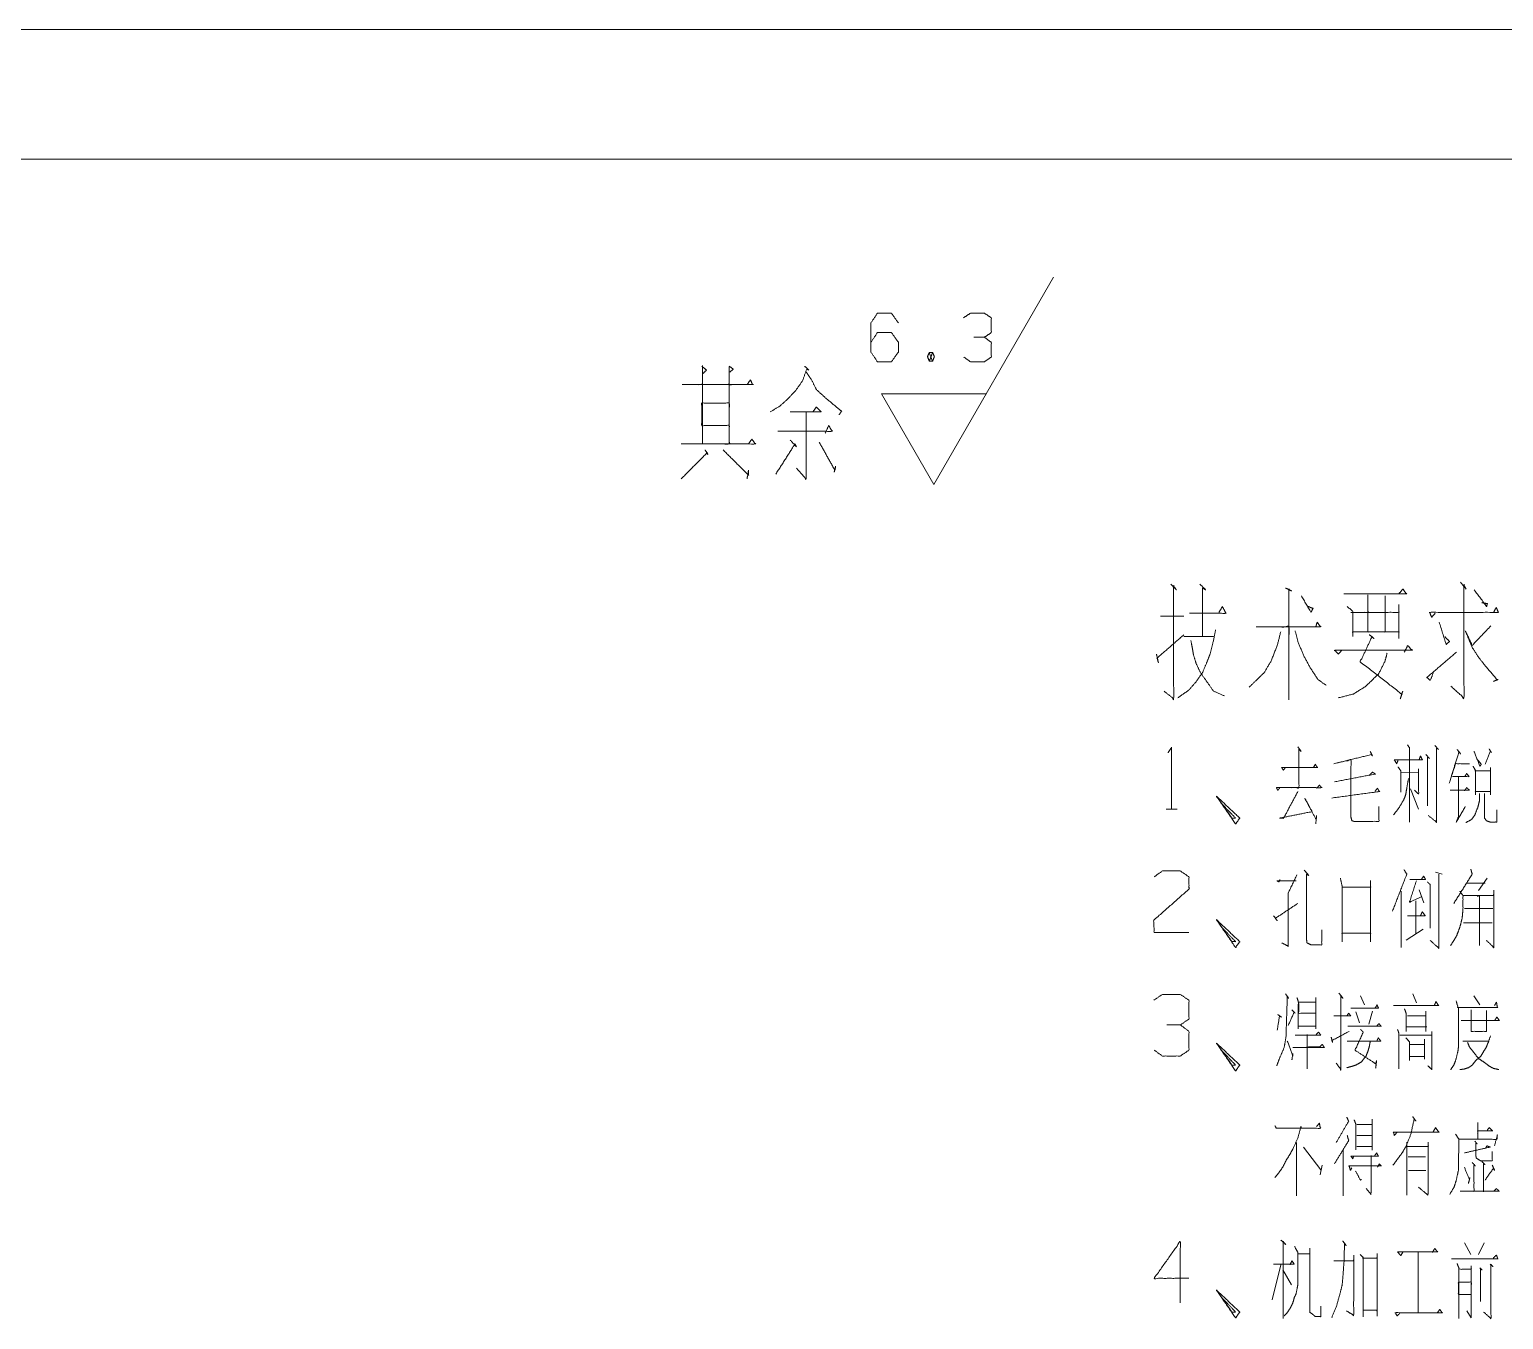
# Model space of a CAD drawing. Header units: millimetres. Extents: x 2210 to 79821, y -19430 to 2344.
# Drawn here: x 4210.6 to 4267.5, y 1740.1 to 1789.8 of the extents above; entities that cross this region are included whole.
import ezdxf

# ---------------------------------------------------------------- set-up
doc = ezdxf.new("R2010")
doc.units = ezdxf.units.MM
doc.layers.add('101', color=7, linetype='Continuous', true_color=0xffffff)

msp = doc.modelspace()

# ---------------------------------------------------------------- linework, layer by layer
at = {"layer": '101', "color": 133, "linetype": 'Continuous', "lineweight": 18}
for p, q in [((4320.265, 1789.822), (3900.265, 1789.822)), ((4315.265, 1784.822), (3925.265, 1784.822))]:
    msp.add_line(p, q, dxfattribs=at)
at = {"layer": '101', "color": 43, "linetype": 'Continuous', "lineweight": 18}
for p, q in [((4245.53, 1772.273), (4250.146, 1780.273)), ((4245.35, 1777.363), (4245.475, 1777.028)), ((4243.511, 1775.773), (4247.55, 1775.773)), ((4245.53, 1772.273), (4243.511, 1775.773))]:
    msp.add_line(p, q, dxfattribs=at)
at = {"layer": '101', "color": 72, "linetype": 'Continuous', "lineweight": 18}
for p, q in [((4254.27, 1767.191), (4255.171, 1767.191)), ((4255.171, 1766.403), (4256.311, 1766.403)), ((4264.843, 1762.204), (4264.984, 1762.054)), ((4264.507, 1761.854), (4264.649, 1761.704)), ((4264.56, 1761.754), (4264.56, 1759.879)), ((4263.553, 1761.154), (4264.224, 1761.178)), ((4263.906, 1760.529), (4264.224, 1759.754)), ((4254.482, 1759.754), (4254.906, 1759.754)), ((4264.878, 1757.316), (4265.126, 1757.241)), ((4266.094, 1756.891), (4266.784, 1756.891)), ((4266.872, 1757.091), (4266.536, 1756.616)), ((4263.553, 1756.591), (4263.553, 1754.416)), ((4264.242, 1756.641), (4264.419, 1756.141)), ((4264.118, 1756.216), (4264.118, 1754.941)), ((4265.988, 1755.916), (4267.084, 1755.916)), ((4265.953, 1755.366), (4267.066, 1755.366)), ((4263.747, 1754.691), (4264.401, 1755.116)), ((4261.983, 1752.553), (4262.142, 1752.204)), ((4263.995, 1752.629), (4264.136, 1752.278)), ((4266.359, 1752.553), (4266.589, 1752.204)), ((4261.806, 1751.929), (4261.948, 1751.504)), ((4262.443, 1751.954), (4262.301, 1751.454)), ((4263.8, 1751.779), (4264.507, 1751.779)), ((4264.507, 1751.954), (4264.507, 1751.179)), ((4263.747, 1751.354), (4264.542, 1751.354)), ((4263.5, 1751.028), (4264.737, 1751.028)), ((4263.871, 1750.679), (4264.419, 1750.679)), ((4264.454, 1750.879), (4264.454, 1750.104)), ((4265.935, 1750.804), (4266.943, 1750.804)), ((4263.871, 1750.204), (4264.419, 1750.204)), ((4262.425, 1747.791), (4262.425, 1746.591)), ((4261.842, 1747.591), (4262.425, 1747.591)), ((4259.512, 1746.891), (4259.512, 1744.841)), ((4259.777, 1746.716), (4260.449, 1745.841)), ((4261.842, 1747.166), (4262.425, 1747.166)), ((4261.842, 1746.741), (4262.425, 1746.741)), ((4261.312, 1746.591), (4261.312, 1744.841)), ((4262.39, 1746.391), (4262.39, 1744.941)), ((4263.818, 1746.341), (4264.489, 1746.341)), ((4260.502, 1746.016), (4260.431, 1745.641)), ((4263.835, 1745.816), (4264.507, 1745.816)), ((4262.39, 1744.891), (4262.195, 1745.116)), ((4264.207, 1742.679), (4264.207, 1740.329)), ((4265.988, 1743.028), (4266.236, 1742.579)), ((4266.748, 1743.028), (4266.536, 1742.579)), ((4258.911, 1742.179), (4258.576, 1740.829)), ((4264.207, 1742.654), (4264.207, 1740.329)), ((4258.982, 1741.979), (4259.318, 1741.404)), ((4266.077, 1740.403), (4266.253, 1740.129))]:
    msp.add_line(p, q, dxfattribs=at)
at = {"layer": '101', "color": 43, "linetype": 'Continuous', "lineweight": 18}
for points, knots in [([(4243.098, 1777.756), (4243.349, 1778.13), (4243.891, 1778.13), (4244.156, 1777.756), (4244.156, 1777.382), (4243.891, 1777.008), (4243.349, 1777.008), (4243.098, 1777.382), (4243.098, 1778.504), (4243.349, 1778.878), (4243.891, 1778.878), (4244.156, 1778.504)], [0, 0, 0.076963, 0.169763, 0.248074, 0.312018, 0.39033, 0.48313, 0.560092, 0.751926, 0.828889, 0.921689, 1, 1]), ([(4247.476, 1777.953), (4247.741, 1778.13), (4247.741, 1778.701), (4247.476, 1778.878), (4246.934, 1778.878), (4246.669, 1778.701)], [0, 0, 0.153872, 0.429849, 0.583721, 0.846128, 1, 1]), ([(4246.683, 1777.186), (4246.934, 1777.008), (4247.476, 1777.008), (4247.741, 1777.186), (4247.741, 1777.756), (4247.476, 1777.953), (4247.073, 1777.953)], [0, 0, 0.12412, 0.343693, 0.472448, 0.703377, 0.836727, 1, 1]), ([(4245.35, 1777.028), (4245.475, 1777.028), (4245.545, 1777.205), (4245.475, 1777.363), (4245.35, 1777.363), (4245.28, 1777.205), (4245.35, 1777.028), (4245.475, 1777.363)], [0, 0, 0.093983, 0.236792, 0.365957, 0.45994, 0.589105, 0.731914, 1, 1])]:
    msp.add_open_spline(points, degree=1, knots=knots, dxfattribs=at)
at = {"layer": '101', "color": 72, "linetype": 'Continuous', "lineweight": 18}
for points, knots in [([(4236.57, 1776.835), (4236.756, 1776.685), (4236.597, 1776.535), (4236.597, 1776.835), (4236.597, 1773.835), (4236.597, 1776.123), (4235.828, 1776.123), (4238.559, 1776.123), (4237.631, 1776.123), (4237.631, 1776.798), (4237.631, 1773.835), (4237.631, 1775.41), (4236.57, 1775.41), (4236.57, 1774.548), (4237.631, 1774.548), (4237.631, 1773.835), (4235.775, 1773.835), (4238.638, 1773.835), (4238.506, 1774.023), (4238.373, 1773.835)], [0, 0, 0.009717, 0.01862, 0.030836, 0.152989, 0.24613, 0.277436, 0.388627, 0.426411, 0.453896, 0.574522, 0.638652, 0.681834, 0.716953, 0.760134, 0.789145, 0.864711, 0.9813, 0.99065, 1, 1]), ([(4237.657, 1776.61), (4237.79, 1776.723), (4237.631, 1776.835)], [0, 0, 0.471535, 1, 1]), ([(4240.542, 1776.835), (4240.701, 1776.685), (4240.621, 1776.723), (4240.462, 1776.273), (4240.197, 1775.898), (4239.879, 1775.56), (4239.587, 1775.298), (4239.216, 1775.073)], [0, 0, 0.086309, 0.12102, 0.309421, 0.490705, 0.673783, 0.828666, 1, 1]), ([(4238.32, 1776.123), (4238.452, 1776.31), (4238.532, 1776.123)], [0, 0, 0.529971, 1, 1]), ([(4240.595, 1776.61), (4240.807, 1776.31), (4240.992, 1775.935), (4241.363, 1775.598), (4241.814, 1775.223), (4241.947, 1775.11), (4241.973, 1775.11), (4241.867, 1774.96)], [0, 0, 0.16272, 0.348027, 0.570218, 0.82989, 0.906889, 0.918635, 1, 1]), ([(4239.985, 1775.073), (4241.178, 1775.073), (4240.992, 1775.26), (4240.86, 1775.073)], [0, 0, 0.707431, 0.863851, 1, 1]), ([(4239.508, 1774.323), (4241.602, 1774.323), (4241.469, 1774.548), (4241.337, 1774.248)], [0, 0, 0.780475, 0.877786, 1, 1]), ([(4240.595, 1775.073), (4240.595, 1772.485), (4240.223, 1772.898)], [0, 0, 0.823415, 1, 1]), ([(4239.985, 1773.985), (4240.223, 1773.723), (4240.17, 1773.835), (4239.428, 1772.673)], [0, 0, 0.190889, 0.257814, 1, 1]), ([(4236.703, 1773.61), (4236.809, 1773.423), (4236.782, 1773.498), (4235.775, 1772.485)], [0, 0, 0.125001, 0.171159, 1, 1]), ([(4237.392, 1773.61), (4238.373, 1772.635), (4238.373, 1772.823), (4238.32, 1772.485)], [0, 0, 0.723289, 0.821343, 1, 1]), ([(4241.098, 1773.91), (4241.708, 1772.823), (4241.735, 1772.973), (4241.682, 1772.748)], [0, 0, 0.764772, 0.858208, 1, 1]), ([(4254.668, 1768.429), (4254.88, 1768.204), (4254.774, 1768.354), (4254.774, 1764.004), (4254.403, 1764.304)], [0, 0, 0.058123, 0.092657, 0.910297, 1, 1]), ([(4255.781, 1768.429), (4256.02, 1768.204), (4255.887, 1768.279), (4255.887, 1766.441)], [0, 0, 0.1415, 0.207222, 1, 1]), ([(4259.09, 1768.279), (4259.328, 1768.166), (4259.222, 1768.204), (4259.222, 1763.966), (4259.222, 1766.779), (4257.95, 1766.779), (4260.442, 1766.779), (4260.309, 1766.966), (4260.256, 1766.779)], [0, 0, 0.022712, 0.032395, 0.397207, 0.63934, 0.7489, 0.963455, 0.983225, 1, 1]), ([(4265.84, 1768.504), (4266.052, 1768.241), (4265.972, 1768.391), (4265.972, 1764.041), (4265.469, 1764.491)], [0, 0, 0.060999, 0.091684, 0.877914, 1, 1]), ([(4259.7, 1767.979), (4260.071, 1767.341), (4260.15, 1767.491), (4259.965, 1767.566)], [0, 0, 0.665981, 0.819264, 1, 1]), ([(4261.338, 1768.054), (4263.751, 1768.054), (4263.618, 1768.241), (4263.459, 1768.054)], [0, 0, 0.835357, 0.914861, 1, 1]), ([(4261.471, 1767.566), (4261.683, 1767.379), (4261.683, 1766.404), (4261.683, 1766.591), (4263.459, 1766.591), (4263.459, 1766.329), (4263.459, 1767.641), (4263.459, 1767.341), (4261.603, 1767.341), (4262.266, 1767.341), (4262.266, 1768.016), (4262.266, 1766.591), (4262.929, 1766.591), (4262.929, 1767.979)], [0, 0, 0.024058, 0.106925, 0.122861, 0.273834, 0.296144, 0.407694, 0.433192, 0.590926, 0.647259, 0.70463, 0.825742, 0.882076, 1, 1]), ([(4266.37, 1768.204), (4266.847, 1767.566), (4266.874, 1767.679), (4266.662, 1767.716)], [0, 0, 0.706417, 0.808952, 1, 1]), ([(4255.384, 1767.304), (4256.789, 1767.304), (4256.656, 1767.566), (4256.524, 1767.341)], [0, 0, 0.716786, 0.866795, 1, 1]), ([(4264.859, 1767.304), (4264.726, 1767.154), (4264.647, 1767.341), (4267.298, 1767.341), (4267.218, 1767.529), (4267.112, 1767.341)], [0, 0, 0.05762, 0.116241, 0.879371, 0.937997, 1, 1]), ([(4256.391, 1766.666), (4256.285, 1766.141), (4256.179, 1765.729), (4256.046, 1765.391), (4255.887, 1765.016), (4255.622, 1764.641), (4255.357, 1764.341), (4254.933, 1764.041)], [0, 0, 0.172181, 0.309103, 0.425675, 0.556624, 0.704265, 0.83297, 1, 1]), ([(4258.904, 1766.591), (4258.772, 1766.066), (4258.533, 1765.466), (4258.268, 1765.016), (4257.685, 1764.454)], [0, 0, 0.214884, 0.47114, 0.678415, 1, 1]), ([(4259.461, 1766.629), (4259.567, 1766.216), (4259.779, 1765.691), (4260.044, 1765.204), (4260.336, 1764.754), (4260.654, 1764.529)], [0, 0, 0.172226, 0.401183, 0.625576, 0.842426, 1, 1]), ([(4265.018, 1766.966), (4265.283, 1766.104), (4265.416, 1766.216), (4265.23, 1766.404)], [0, 0, 0.673391, 0.803124, 1, 1]), ([(4267.006, 1766.816), (4266.29, 1766.066), (4266.025, 1766.629), (4266.29, 1765.991), (4266.529, 1765.616), (4266.794, 1765.279), (4267.245, 1764.754), (4267.298, 1764.754), (4267.112, 1764.679)], [0, 0, 0.248761, 0.39796, 0.563617, 0.670264, 0.773236, 0.939259, 0.951975, 1, 1]), ([(4254.111, 1765.729), (4254.19, 1765.391), (4254.137, 1765.579), (4255.171, 1766.479)], [0, 0, 0.181314, 0.283201, 1, 1]), ([(4255.437, 1766.254), (4255.49, 1765.991), (4255.543, 1765.691), (4255.649, 1765.354), (4255.808, 1765.016), (4256.311, 1764.304), (4256.736, 1764.116)], [0, 0, 0.101605, 0.217186, 0.351415, 0.492965, 0.824034, 1, 1]), ([(4261.258, 1765.879), (4261.126, 1765.729), (4260.993, 1765.879), (4263.963, 1765.879), (4263.804, 1766.066), (4263.671, 1765.804)], [0, 0, 0.051205, 0.102403, 0.861887, 0.924779, 1, 1]), ([(4262.319, 1766.479), (4262.505, 1766.329), (4262.425, 1766.404), (4261.974, 1765.429), (4263.565, 1764.191), (4263.618, 1764.304), (4263.512, 1764.004)], [0, 0, 0.061505, 0.089679, 0.366512, 0.88594, 0.917993, 1, 1]), ([(4263.008, 1765.766), (4262.929, 1765.466), (4262.69, 1764.979), (4262.186, 1764.491), (4261.709, 1764.191), (4261.126, 1764.041)], [0, 0, 0.114098, 0.313642, 0.571354, 0.778588, 1, 1]), ([(4264.806, 1765.054), (4264.673, 1764.716), (4264.541, 1764.829), (4265.681, 1765.804)], [0, 0, 0.178053, 0.26342, 1, 1]), ([(4254.553, 1761.929), (4254.694, 1762.129), (4254.694, 1759.754)], [0, 0, 0.093484, 1, 1]), ([(4259.565, 1762.154), (4259.689, 1761.979), (4259.601, 1762.054), (4259.601, 1760.579), (4258.735, 1760.579), (4260.484, 1760.579), (4260.396, 1760.679), (4260.29, 1760.554)], [0, 0, 0.045422, 0.069988, 0.38259, 0.566135, 0.936975, 0.965255, 1, 1]), ([(4263.8, 1762.229), (4263.871, 1762.104), (4263.871, 1759.254)], [0, 0, 0.047969, 1, 1]), ([(4264.914, 1762.104), (4264.914, 1759.254), (4264.595, 1759.504)], [0, 0, 0.875677, 1, 1]), ([(4265.705, 1762.054), (4265.847, 1761.879), (4265.776, 1761.954), (4265.405, 1760.754), (4265.652, 1761.504), (4266.183, 1761.504)], [0, 0, 0.077467, 0.112954, 0.545466, 0.817405, 1, 1]), ([(4266.943, 1762.079), (4267.031, 1761.929), (4266.996, 1762.004), (4266.784, 1761.479)], [0, 0, 0.211476, 0.312205, 1, 1]), ([(4259.088, 1761.354), (4259, 1761.254), (4258.947, 1761.354), (4260.325, 1761.354), (4260.237, 1761.479), (4260.166, 1761.354)], [0, 0, 0.069434, 0.128322, 0.845627, 0.925275, 1, 1]), ([(4262.354, 1761.979), (4262.443, 1761.804), (4262.39, 1761.854), (4260.958, 1761.504), (4261.612, 1761.654), (4261.612, 1759.454), (4261.647, 1759.304), (4261.736, 1759.279), (4262.69, 1759.279), (4262.69, 1759.854)], [0, 0, 0.030685, 0.04209, 0.27277, 0.377786, 0.722123, 0.746241, 0.760619, 0.910004, 1, 1]), ([(4263.429, 1761.629), (4263.376, 1761.504), (4263.288, 1761.654), (4264.366, 1761.654), (4264.295, 1761.804), (4264.242, 1761.654)], [0, 0, 0.079259, 0.180902, 0.810328, 0.907126, 1, 1]), ([(4266.359, 1761.979), (4266.589, 1761.404), (4266.642, 1761.479), (4266.501, 1761.654)], [0, 0, 0.661495, 0.759638, 1, 1]), ([(4260.976, 1760.804), (4262.549, 1761.104), (4262.443, 1761.179), (4262.319, 1761.054)], [0, 0, 0.83968, 0.90778, 1, 1]), ([(4263.835, 1760.929), (4263.765, 1760.554), (4263.729, 1760.329), (4263.659, 1760.129), (4263.482, 1759.829), (4263.394, 1759.704), (4263.252, 1759.529)], [0, 0, 0.246556, 0.39371, 0.530777, 0.755735, 0.854644, 1, 1]), ([(4263.429, 1761.379), (4263.535, 1761.229), (4263.535, 1760.404)], [0, 0, 0.182136, 1, 1]), ([(4264.224, 1761.304), (4264.224, 1760.329), (4264.065, 1760.479)], [0, 0, 0.816823, 1, 1]), ([(4265.529, 1761.004), (4266.165, 1761.004), (4266.077, 1761.129), (4266.006, 1761.004)], [0, 0, 0.681995, 0.846082, 1, 1]), ([(4265.758, 1760.979), (4265.758, 1759.454), (4265.67, 1759.229), (4266.024, 1759.854)], [0, 0, 0.613738, 0.711025, 1, 1]), ([(4266.324, 1761.404), (4266.412, 1761.254), (4266.412, 1760.304), (4266.412, 1760.429), (4266.996, 1760.429), (4266.996, 1760.304), (4266.996, 1761.354), (4266.996, 1761.229), (4266.395, 1761.229)], [0, 0, 0.046633, 0.301104, 0.334585, 0.490815, 0.524297, 0.805549, 0.839031, 1, 1]), ([(4258.858, 1760.554), (4258.788, 1760.479), (4258.735, 1760.579)], [0, 0, 0.476598, 1, 1]), ([(4259.565, 1760.429), (4259.017, 1759.404), (4258.858, 1759.404), (4260.113, 1759.654), (4259.83, 1760.179), (4260.272, 1759.354), (4260.29, 1759.504), (4260.255, 1759.179)], [0, 0, 0.252057, 0.286556, 0.564055, 0.693379, 0.896345, 0.929101, 1, 1]), ([(4260.87, 1760.179), (4262.708, 1760.429), (4262.637, 1760.554), (4262.531, 1760.429)], [0, 0, 0.857805, 0.924206, 1, 1]), ([(4265.44, 1760.479), (4266.183, 1760.479), (4266.077, 1760.579), (4265.988, 1760.454)], [0, 0, 0.712987, 0.852992, 1, 1]), ([(4266.571, 1760.354), (4266.571, 1760.079), (4266.501, 1759.804), (4266.395, 1759.529), (4266.271, 1759.354), (4266.041, 1759.229)], [0, 0, 0.206819, 0.420378, 0.642057, 0.803266, 1, 1]), ([(4266.766, 1760.354), (4266.766, 1759.404), (4266.837, 1759.304), (4266.978, 1759.254), (4267.243, 1759.254), (4267.243, 1759.729)], [0, 0, 0.484063, 0.546469, 0.622884, 0.757974, 1, 1]), ([(4256.564, 1760.029), (4257.165, 1759.404), (4257.024, 1759.404), (4256.423, 1760.254), (4257.165, 1759.179), (4257.324, 1759.404), (4256.423, 1760.254)], [0, 0, 0.178022, 0.207052, 0.420793, 0.68903, 0.745607, 1, 1]), ([(4254.023, 1757.141), (4254.341, 1757.366), (4255.03, 1757.366), (4255.366, 1757.141), (4255.366, 1756.666), (4254.005, 1755.466), (4254.023, 1754.991), (4255.366, 1754.991)], [0, 0, 0.069694, 0.192979, 0.265274, 0.350225, 0.674742, 0.759752, 1, 1]), ([(4258.876, 1757.041), (4258.841, 1756.941), (4258.752, 1756.991), (4259.495, 1756.991)], [0, 0, 0.111634, 0.218533, 1, 1]), ([(4259.53, 1757.216), (4259.194, 1756.516), (4259.194, 1754.466), (4258.947, 1754.591)], [0, 0, 0.250155, 0.910671, 1, 1]), ([(4259.813, 1757.391), (4259.989, 1757.191), (4259.901, 1757.241), (4259.901, 1754.716), (4259.919, 1754.591), (4260.078, 1754.516), (4260.484, 1754.516), (4260.484, 1755.091)], [0, 0, 0.063898, 0.088201, 0.692694, 0.722921, 0.765025, 0.862344, 1, 1]), ([(4261.205, 1757.091), (4261.276, 1756.766), (4261.276, 1754.641), (4261.276, 1754.966), (4262.372, 1754.966), (4262.372, 1754.641), (4262.372, 1756.991), (4262.372, 1756.741), (4261.294, 1756.741)], [0, 0, 0.042198, 0.311814, 0.353049, 0.492085, 0.533321, 0.831484, 0.863204, 1, 1]), ([(4263.217, 1755.816), (4263.765, 1757.241), (4263.676, 1757.391), (4263.659, 1757.416)], [0, 0, 0.881758, 0.982315, 1, 1]), ([(4264.136, 1756.991), (4263.871, 1756.166), (4264.33, 1756.366)], [0, 0, 0.633571, 1, 1]), ([(4263.888, 1757.041), (4264.489, 1757.041), (4264.419, 1757.166), (4264.33, 1757.041)], [0, 0, 0.669462, 0.829447, 1, 1]), ([(4264.56, 1756.941), (4264.666, 1756.841), (4264.666, 1755.166)], [0, 0, 0.080053, 1, 1]), ([(4265.002, 1757.241), (4265.002, 1754.391), (4264.666, 1754.691)], [0, 0, 0.863559, 1, 1]), ([(4266.236, 1757.441), (4266.289, 1757.241), (4265.582, 1756.116)], [0, 0, 0.134747, 1, 1]), ([(4265.811, 1756.591), (4265.935, 1756.416), (4265.935, 1755.916), (4265.917, 1755.691), (4265.9, 1755.541), (4265.847, 1755.316), (4265.776, 1755.091), (4265.688, 1754.866), (4265.599, 1754.716), (4265.458, 1754.491)], [0, 0, 0.095695, 0.318946, 0.419719, 0.48715, 0.590367, 0.69568, 0.803616, 0.881339, 1, 1]), ([(4265.953, 1756.416), (4267.119, 1756.416), (4267.119, 1756.616), (4267.119, 1754.416), (4266.837, 1754.691)], [0, 0, 0.294503, 0.344998, 0.900418, 1, 1]), ([(4266.483, 1756.391), (4266.571, 1756.416), (4266.571, 1754.491)], [0, 0, 0.045524, 1, 1]), ([(4258.629, 1755.641), (4258.77, 1755.441), (4258.699, 1755.541), (4259.565, 1756.116)], [0, 0, 0.174079, 0.261125, 1, 1]), ([(4263.8, 1755.641), (4264.472, 1755.641), (4264.366, 1755.791), (4264.295, 1755.641)], [0, 0, 0.657711, 0.837607, 1, 1]), ([(4256.564, 1755.266), (4257.165, 1754.641), (4257.024, 1754.641), (4256.423, 1755.491), (4257.165, 1754.416), (4257.324, 1754.641), (4256.423, 1755.491)], [0, 0, 0.178022, 0.207052, 0.420793, 0.68903, 0.745607, 1, 1]), ([(4255.03, 1751.429), (4255.366, 1751.654), (4255.366, 1752.379), (4255.03, 1752.604), (4254.341, 1752.604), (4254.005, 1752.379)], [0, 0, 0.153871, 0.429848, 0.583719, 0.846116, 1, 1]), ([(4259.088, 1752.629), (4259.212, 1752.454), (4259.159, 1752.529), (4259.106, 1750.954), (4259.035, 1750.554), (4258.876, 1750.179), (4258.752, 1749.854)], [0, 0, 0.070416, 0.10059, 0.618408, 0.751879, 0.88573, 1, 1]), ([(4259.53, 1752.479), (4259.583, 1752.329), (4259.583, 1751.279), (4259.583, 1751.379), (4260.255, 1751.379), (4260.255, 1751.279), (4260.255, 1752.479), (4260.255, 1752.304), (4259.601, 1752.304), (4259.601, 1751.879), (4260.237, 1751.879)], [0, 0, 0.030769, 0.233822, 0.253158, 0.383042, 0.402378, 0.63444, 0.668282, 0.794752, 0.876943, 1, 1]), ([(4261.152, 1752.654), (4261.312, 1752.454), (4261.223, 1752.529), (4261.223, 1749.704), (4261.046, 1749.954)], [0, 0, 0.072957, 0.106051, 0.912589, 1, 1]), ([(4265.67, 1752.354), (4265.741, 1752.104), (4267.261, 1752.104), (4267.225, 1752.304), (4267.155, 1752.179)], [0, 0, 0.122173, 0.836962, 0.932474, 1, 1]), ([(4258.788, 1751.829), (4258.929, 1751.729), (4258.858, 1751.779), (4258.77, 1751.229)], [0, 0, 0.212003, 0.318011, 1, 1]), ([(4259.336, 1752.004), (4259.459, 1751.879), (4259.424, 1751.929), (4259.194, 1751.404)], [0, 0, 0.2171, 0.292679, 1, 1]), ([(4260.958, 1751.779), (4261.612, 1751.779), (4261.524, 1751.879), (4261.453, 1751.779)], [0, 0, 0.718752, 0.86542, 1, 1]), ([(4261.612, 1752.079), (4262.672, 1752.079), (4262.619, 1752.204), (4262.549, 1752.079)], [0, 0, 0.791481, 0.892809, 1, 1]), ([(4263.252, 1752.179), (4264.984, 1752.179), (4264.896, 1752.329), (4264.825, 1752.179)], [0, 0, 0.835959, 0.919978, 1, 1]), ([(4263.676, 1752.054), (4263.747, 1751.854), (4263.747, 1751.179)], [0, 0, 0.239107, 1, 1]), ([(4265.758, 1752.104), (4265.758, 1750.554), (4265.741, 1750.429), (4265.652, 1750.054), (4265.582, 1749.879), (4265.458, 1749.704)], [0, 0, 0.628903, 0.680133, 0.836452, 0.913039, 1, 1]), ([(4266.253, 1752.004), (4266.253, 1751.179), (4266.837, 1751.179), (4266.837, 1751.979)], [0, 0, 0.373596, 0.63773, 1, 1]), ([(4254.023, 1750.454), (4254.341, 1750.229), (4255.03, 1750.229), (4255.366, 1750.454), (4255.366, 1751.179), (4255.03, 1751.429), (4254.517, 1751.429)], [0, 0, 0.124124, 0.343691, 0.472446, 0.703377, 0.836727, 1, 1]), ([(4261.488, 1751.379), (4262.779, 1751.379), (4262.69, 1751.479), (4262.602, 1751.379)], [0, 0, 0.828595, 0.914289, 1, 1]), ([(4261.983, 1751.254), (4262.089, 1751.154), (4261.771, 1750.454), (4262.566, 1749.929), (4262.602, 1750.054), (4262.566, 1749.754)], [0, 0, 0.063382, 0.397729, 0.812145, 0.868638, 1, 1]), ([(4263.411, 1751.254), (4263.464, 1751.104), (4263.464, 1749.729)], [0, 0, 0.103706, 1, 1]), ([(4265.864, 1751.604), (4267.332, 1751.604), (4267.243, 1751.729), (4267.155, 1751.604)], [0, 0, 0.827316, 0.913658, 1, 1]), ([(4256.564, 1750.504), (4257.165, 1749.879), (4257.024, 1749.879), (4256.423, 1750.729), (4257.165, 1749.654), (4257.324, 1749.879), (4256.423, 1750.729)], [0, 0, 0.178022, 0.207052, 0.420793, 0.68903, 0.745607, 1, 1]), ([(4259.159, 1750.804), (4259.371, 1750.229), (4259.371, 1750.329), (4259.336, 1750.079)], [0, 0, 0.634877, 0.738453, 1, 1]), ([(4259.371, 1750.554), (4260.59, 1750.554), (4260.502, 1750.679), (4260.414, 1750.579), (4259.919, 1750.579), (4259.919, 1751.054), (4259.919, 1749.729)], [0, 0, 0.320862, 0.361138, 0.396251, 0.526451, 0.651414, 1, 1]), ([(4259.459, 1751.029), (4260.449, 1751.029), (4260.361, 1751.154), (4260.272, 1751.054)], [0, 0, 0.775503, 0.895429, 1, 1]), ([(4260.852, 1750.954), (4260.905, 1750.754), (4260.887, 1750.829), (4261.541, 1751.179)], [0, 0, 0.201726, 0.276838, 1, 1]), ([(4262.354, 1750.779), (4262.319, 1750.579), (4262.266, 1750.404), (4262.195, 1750.229), (4262.019, 1750.004), (4261.806, 1749.879), (4261.647, 1749.829), (4261.453, 1749.779)], [0, 0, 0.13775, 0.261754, 0.389752, 0.583806, 0.750765, 0.863855, 1, 1]), ([(4261.471, 1750.804), (4262.761, 1750.804), (4262.672, 1750.929), (4262.619, 1750.829)], [0, 0, 0.828934, 0.927287, 1, 1]), ([(4263.729, 1750.929), (4263.871, 1750.779), (4263.871, 1750.054)], [0, 0, 0.221369, 1, 1]), ([(4264.737, 1751.179), (4264.737, 1749.704), (4264.578, 1749.854)], [0, 0, 0.870916, 1, 1]), ([(4266.996, 1751.004), (4266.907, 1750.754), (4266.837, 1750.579), (4266.731, 1750.404), (4266.607, 1750.204), (4266.448, 1750.079), (4266.289, 1749.879), (4266.147, 1749.779), (4265.988, 1749.729), (4265.811, 1749.704)], [0, 0, 0.141795, 0.242722, 0.352153, 0.477908, 0.586095, 0.722755, 0.815356, 0.904528, 1, 1]), ([(4266.112, 1750.754), (4266.183, 1750.579), (4266.536, 1750.129), (4266.766, 1749.979), (4266.925, 1749.854), (4267.102, 1749.754), (4267.314, 1749.704)], [0, 0, 0.113796, 0.458781, 0.624216, 0.746187, 0.868634, 1, 1]), ([(4261.453, 1747.866), (4261.524, 1747.716), (4261.046, 1746.891)], [0, 0, 0.148207, 1, 1]), ([(4263.995, 1747.891), (4264.118, 1747.716), (4264.048, 1747.791), (4263.924, 1747.216), (4263.747, 1746.766), (4263.588, 1746.491), (4263.234, 1746.016)], [0, 0, 0.093223, 0.138055, 0.393907, 0.604225, 0.742428, 1, 1]), ([(4258.682, 1747.541), (4258.735, 1747.441), (4260.431, 1747.441), (4260.396, 1747.641), (4260.29, 1747.516)], [0, 0, 0.051996, 0.831395, 0.924689, 1, 1]), ([(4259.689, 1747.441), (4259.689, 1747.516), (4259.565, 1747.066), (4259.371, 1746.641), (4259.247, 1746.416), (4259.106, 1746.191), (4258.982, 1745.941), (4258.823, 1745.716), (4258.682, 1745.541)], [0, 0, 0.03245, 0.234393, 0.436617, 0.547718, 0.662712, 0.783416, 0.902641, 1, 1]), ([(4261.736, 1747.766), (4261.806, 1747.591), (4261.806, 1746.616)], [0, 0, 0.16218, 1, 1]), ([(4263.394, 1747.291), (4263.288, 1747.166), (4263.252, 1747.291), (4265.002, 1747.291), (4264.878, 1747.466), (4264.79, 1747.316)], [0, 0, 0.067398, 0.120809, 0.840288, 0.92841, 1, 1]), ([(4265.652, 1747.216), (4265.776, 1747.016), (4265.758, 1745.816), (4265.67, 1745.416), (4265.599, 1745.191), (4265.423, 1744.891)], [0, 0, 0.096817, 0.590901, 0.759548, 0.856642, 1, 1]), ([(4266.501, 1747.666), (4266.501, 1747.016), (4266.501, 1747.341), (4267.084, 1747.341), (4266.943, 1747.466), (4266.872, 1747.366)], [0, 0, 0.347689, 0.521527, 0.833535, 0.93449, 1, 1]), ([(4261.471, 1747.166), (4261.524, 1746.966), (4260.976, 1746.066)], [0, 0, 0.164124, 1, 1]), ([(4263.765, 1744.866), (4263.765, 1746.891), (4263.765, 1746.741), (4264.595, 1746.741), (4264.595, 1746.891), (4264.595, 1744.966), (4264.578, 1744.866), (4264.224, 1745.166)], [0, 0, 0.358669, 0.385235, 0.532371, 0.558936, 0.899893, 0.917879, 1, 1]), ([(4265.776, 1747.016), (4267.243, 1747.016), (4267.261, 1747.191), (4267.155, 1746.766)], [0, 0, 0.704976, 0.789499, 1, 1]), ([(4265.988, 1746.491), (4266.978, 1746.716), (4266.854, 1746.766), (4266.819, 1746.691)], [0, 0, 0.824297, 0.932674, 1, 1]), ([(4266.395, 1746.941), (4266.483, 1746.841), (4266.43, 1746.866), (4266.43, 1746.391), (4266.448, 1746.291), (4266.607, 1746.191), (4267.066, 1746.191), (4267.066, 1746.541)], [0, 0, 0.075571, 0.108775, 0.377733, 0.435236, 0.541624, 0.801828, 1, 1]), ([(4261.718, 1746.366), (4261.683, 1746.266), (4261.612, 1746.366), (4262.672, 1746.366), (4262.602, 1746.491), (4262.531, 1746.391)], [0, 0, 0.068207, 0.14696, 0.828904, 0.921247, 1, 1]), ([(4266.289, 1746.116), (4266.412, 1745.991), (4266.359, 1746.041), (4266.359, 1745.016), (4265.829, 1745.016), (4267.332, 1745.016), (4267.225, 1745.116), (4267.119, 1745.016)], [0, 0, 0.048884, 0.069144, 0.35403, 0.501405, 0.918976, 0.959492, 1, 1]), ([(4266.66, 1746.166), (4266.784, 1746.041), (4266.731, 1746.066), (4266.731, 1744.991)], [0, 0, 0.13431, 0.179085, 1, 1]), ([(4261.647, 1745.916), (4261.594, 1745.816), (4261.541, 1745.991), (4262.779, 1745.991), (4262.708, 1746.066), (4262.637, 1745.941)], [0, 0, 0.063598, 0.166325, 0.86142, 0.919322, 1, 1]), ([(4261.789, 1745.791), (4261.983, 1745.441), (4262.019, 1745.466)], [0, 0, 0.902408, 1, 1]), ([(4265.988, 1745.941), (4266.183, 1745.466), (4266.2, 1745.541), (4266.147, 1745.316)], [0, 0, 0.624806, 0.718596, 1, 1]), ([(4267.066, 1746.016), (4267.155, 1745.816), (4267.102, 1745.891), (4266.784, 1745.441)], [0, 0, 0.253775, 0.360357, 1, 1]), ([(4255.366, 1741.654), (4254.023, 1741.654), (4255.03, 1743.079), (4255.03, 1740.704)], [0, 0, 0.24587, 0.565296, 1, 1]), ([(4258.911, 1743.129), (4259.106, 1742.954), (4259, 1743.054), (4259, 1740.104)], [0, 0, 0.077914, 0.121329, 1, 1]), ([(4259.442, 1742.879), (4259.565, 1742.654), (4259.565, 1741.404), (4259.495, 1741.054), (4259.424, 1740.904), (4259.371, 1740.704), (4259.283, 1740.529), (4259.176, 1740.354), (4259.035, 1740.204)], [0, 0, 0.090307, 0.529926, 0.655502, 0.713823, 0.786589, 0.855533, 0.927509, 1, 1]), ([(4259.583, 1742.604), (4260.025, 1742.604), (4260.025, 1742.804), (4260.025, 1740.354), (4260.149, 1740.254), (4260.237, 1740.179), (4260.449, 1740.179), (4260.449, 1740.579)], [0, 0, 0.111049, 0.16131, 0.777054, 0.817035, 0.846171, 0.899471, 1, 1]), ([(4261.294, 1743.104), (4261.435, 1742.904), (4261.365, 1743.004), (4261.347, 1742.329), (4261.312, 1741.829), (4261.276, 1741.404), (4261.188, 1741.054), (4261.064, 1740.604), (4260.87, 1740.129)], [0, 0, 0.07397, 0.110955, 0.314871, 0.466246, 0.59504, 0.704056, 0.844997, 1, 1]), ([(4263.623, 1742.679), (4263.535, 1742.529), (4263.411, 1742.679), (4264.949, 1742.679), (4264.843, 1742.804), (4264.755, 1742.654)], [0, 0, 0.07757, 0.164214, 0.849391, 0.922428, 1, 1]), ([(4258.629, 1742.204), (4259.424, 1742.204), (4259.336, 1742.329), (4259.265, 1742.179)], [0, 0, 0.71379, 0.851178, 1, 1]), ([(4260.958, 1742.329), (4261.718, 1742.329), (4261.718, 1742.529), (4261.718, 1740.229), (4261.435, 1740.403)], [0, 0, 0.211552, 0.267219, 0.907426, 1, 1]), ([(4261.966, 1742.579), (4262.089, 1742.454), (4262.089, 1740.179), (4262.089, 1740.429), (4262.619, 1740.429), (4262.619, 1740.204), (4262.619, 1742.604), (4262.619, 1742.429), (4262.054, 1742.429)], [0, 0, 0.026657, 0.371523, 0.409422, 0.489807, 0.523915, 0.887729, 0.914257, 1, 1]), ([(4265.493, 1742.404), (4267.278, 1742.404), (4267.225, 1742.554), (4267.102, 1742.429)], [0, 0, 0.842009, 0.917056, 1, 1]), ([(4265.705, 1742.229), (4265.776, 1742.054), (4265.776, 1740.104), (4265.776, 1742.004), (4266.253, 1742.004), (4266.253, 1742.129), (4266.253, 1740.129), (4266.253, 1741.504), (4265.758, 1741.504), (4265.758, 1741.029), (4266.236, 1741.029)], [0, 0, 0.019945, 0.226009, 0.426789, 0.477221, 0.49043, 0.701778, 0.847081, 0.899378, 0.949572, 1, 1]), ([(4266.978, 1742.204), (4267.102, 1742.104), (4267.013, 1742.179), (4267.013, 1740.104), (4266.731, 1740.354)], [0, 0, 0.05833, 0.100829, 0.861606, 1, 1]), ([(4266.589, 1742.054), (4266.678, 1741.979), (4266.607, 1742.004), (4266.607, 1740.754)], [0, 0, 0.080447, 0.132485, 1, 1]), ([(4256.564, 1740.979), (4257.165, 1740.354), (4257.024, 1740.354), (4256.423, 1741.204), (4257.165, 1740.129), (4257.324, 1740.354), (4256.423, 1741.204)], [0, 0, 0.178022, 0.207052, 0.420793, 0.68903, 0.745607, 1, 1]), ([(4263.5, 1740.304), (4263.394, 1740.204), (4263.323, 1740.329), (4265.126, 1740.329), (4265.037, 1740.454), (4264.949, 1740.329)], [0, 0, 0.06078, 0.120655, 0.87235, 0.93617, 1, 1])]:
    msp.add_open_spline(points, degree=1, knots=knots, dxfattribs=at)

doc.saveas('drawing.dxf')
